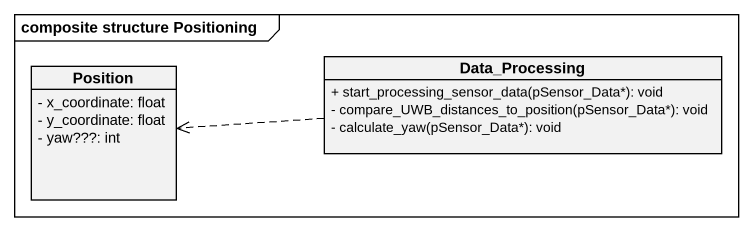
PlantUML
@startuml
mainframe composite structure Positioning
hide circle
hide empty members
skinparam classAttributeIconSize 0
class Position {
  - x_coordinate: float
  - y_coordinate: float
  - yaw???: int
}
class Data_Processing {
  + start_processing_sensor_data(pSensor_Data*): void
  - compare_UWB_distances_to_position(pSensor_Data*): void
  - calculate_yaw(pSensor_Data*): void
}
Data_Processing .left.> Position
@enduml
